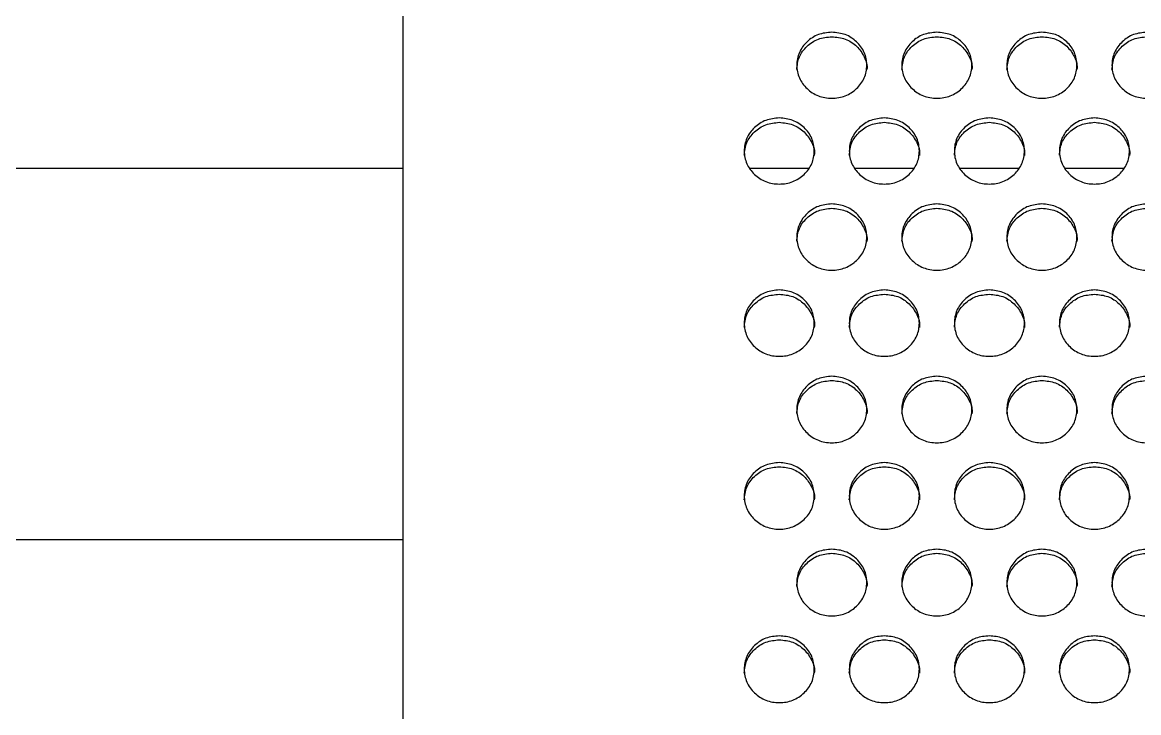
# Model space of a CAD drawing. Header units: millimetres. Extents: x 0.6 to 29.2, y 0.5 to 20.5.
# Drawn here: x 21.052 to 21.902, y 11.532 to 12.058 of the extents above; entities that cross this region are included whole.
import ezdxf

# ---------------------------------------------------------------- set-up
doc = ezdxf.new("R2010")
doc.units = ezdxf.units.MM

msp = doc.modelspace()

# ---------------------------------------------------------------- linework, layer by layer
for p, q in [((21.34135, 12.6673), (21.34135, 10.63898)), ((21.34135, 11.94654), (20.86135, 11.94654)), ((21.65003, 11.94654), (21.606, 11.94654)), ((21.73003, 11.94654), (21.686, 11.94654)), ((21.81003, 11.94654), (21.766, 11.94654)), ((21.89003, 11.94654), (21.846, 11.94654)), ((20.86135, 11.66387), (21.34135, 11.66387))]:
    msp.add_line(p, q)
for points, knots in [([(21.66802, 12.05041), (21.67153, 12.05007), (21.67855, 12.04939), (21.68731, 12.04343), (21.69344, 12.03523), (21.6953, 12.0253), (21.69344, 12.01537), (21.68731, 12.00711), (21.67855, 12.00133), (21.66802, 11.99957), (21.65748, 12.00133), (21.64872, 12.00711), (21.64259, 12.01538), (21.64073, 12.02529), (21.64259, 12.03523), (21.64872, 12.04343), (21.65748, 12.04941), (21.66451, 12.05008), (21.66802, 12.05041)], [0, 0, 0, 0, 0.062529, 0.12499, 0.187438, 0.249997, 0.312448, 0.375004, 0.437457, 0.500009, 0.562453, 0.625017, 0.687461, 0.750021, 0.812472, 0.875029, 0.937564, 1, 1, 1, 1]), ([(21.64135, 12.02196), (21.64171, 12.02526), (21.64243, 12.03187), (21.64877, 12.04006), (21.65747, 12.04603), (21.6645, 12.0467), (21.66802, 12.04703)], [0, 0, 0, 0, 0.249421, 0.499742, 0.750043, 1, 1, 1, 1]), ([(21.66802, 12.04703), (21.67152, 12.04669), (21.67853, 12.04601), (21.6874, 12.04004), (21.69313, 12.0319), (21.69536, 12.02515), (21.69468, 12.02192), (21.69468, 12.02192)], [0, 0, 0, 0, 0.250097, 0.49987, 0.749516, 0.999558, 1, 1, 1, 1]), ([(21.74802, 12.05041), (21.75153, 12.05007), (21.75855, 12.04939), (21.76731, 12.04343), (21.77344, 12.03523), (21.7753, 12.0253), (21.77344, 12.01537), (21.76731, 12.00711), (21.75855, 12.00133), (21.74802, 11.99957), (21.73748, 12.00133), (21.72872, 12.00711), (21.72259, 12.01538), (21.72073, 12.02529), (21.72259, 12.03523), (21.72872, 12.04343), (21.73748, 12.04941), (21.74451, 12.05008), (21.74802, 12.05041)], [0, 0, 0, 0, 0.062529, 0.12499, 0.187436, 0.249996, 0.312448, 0.375003, 0.437454, 0.500008, 0.562452, 0.625014, 0.687459, 0.750019, 0.81247, 0.875027, 0.937564, 1, 1, 1, 1]), ([(21.72135, 12.02196), (21.72171, 12.02526), (21.72243, 12.03187), (21.72877, 12.04006), (21.73747, 12.04603), (21.7445, 12.0467), (21.74802, 12.04703)], [0, 0, 0, 0, 0.2494181, 0.4997375, 0.7500444, 1, 1, 1, 1]), ([(21.74802, 12.04703), (21.75152, 12.04669), (21.75853, 12.04601), (21.7674, 12.04004), (21.77313, 12.0319), (21.77536, 12.02515), (21.77468, 12.02192), (21.77468, 12.02192)], [0, 0, 0, 0, 0.2500974, 0.4998714, 0.749513, 0.9995576, 1, 1, 1, 1]), ([(21.82802, 12.05041), (21.83153, 12.05007), (21.83855, 12.04939), (21.84731, 12.04343), (21.85344, 12.03523), (21.8553, 12.0253), (21.85344, 12.01537), (21.84731, 12.00711), (21.83855, 12.00133), (21.82802, 11.99957), (21.81748, 12.00133), (21.80872, 12.00711), (21.80259, 12.01538), (21.80073, 12.02529), (21.80259, 12.03523), (21.80872, 12.04343), (21.81748, 12.04941), (21.82451, 12.05008), (21.82802, 12.05041)], [0, 0, 0, 0, 0.062527, 0.124988, 0.187436, 0.249995, 0.312446, 0.375002, 0.437455, 0.500006, 0.562451, 0.625015, 0.687459, 0.750019, 0.81247, 0.875026, 0.937562, 1, 1, 1, 1]), ([(21.80135, 12.02196), (21.80171, 12.02526), (21.80243, 12.03187), (21.80877, 12.04006), (21.81747, 12.04603), (21.8245, 12.0467), (21.82802, 12.04703)], [0, 0, 0, 0, 0.249419, 0.499738, 0.750036, 1, 1, 1, 1]), ([(21.82802, 12.04703), (21.83152, 12.04669), (21.83853, 12.04601), (21.84739, 12.04005), (21.85316, 12.0319), (21.85528, 12.02516), (21.85468, 12.02192), (21.85468, 12.02192)], [0, 0, 0, 0, 0.25009, 0.499866, 0.749515, 0.999559, 1, 1, 1, 1]), ([(21.90802, 12.05041), (21.91153, 12.05007), (21.91855, 12.04939), (21.92731, 12.04343), (21.93344, 12.03523), (21.9353, 12.0253), (21.93344, 12.01537), (21.92731, 12.00711), (21.91855, 12.00133), (21.90802, 11.99957), (21.89748, 12.00133), (21.88872, 12.00711), (21.88259, 12.01538), (21.88073, 12.02529), (21.88259, 12.03523), (21.88872, 12.04343), (21.89748, 12.04941), (21.90451, 12.05008), (21.90802, 12.05041)], [0, 0, 0, 0, 0.062529, 0.12499, 0.187438, 0.249996, 0.312448, 0.375003, 0.437456, 0.500007, 0.562451, 0.625015, 0.68746, 0.75002, 0.81247, 0.875027, 0.937564, 1, 1, 1, 1]), ([(21.88135, 12.02196), (21.88171, 12.02526), (21.88243, 12.03187), (21.88877, 12.04006), (21.89747, 12.04603), (21.9045, 12.0467), (21.90802, 12.04703)], [0, 0, 0, 0, 0.2494181, 0.4997375, 0.7500444, 1, 1, 1, 1]), ([(21.62802, 11.98512), (21.63153, 11.98478), (21.63855, 11.98409), (21.64731, 11.97812), (21.65344, 11.96991), (21.6553, 11.95996), (21.65344, 11.95002), (21.64731, 11.94174), (21.63855, 11.93595), (21.62802, 11.93419), (21.61748, 11.93595), (21.60872, 11.94174), (21.60259, 11.95002), (21.60073, 11.95995), (21.60259, 11.96991), (21.60872, 11.97812), (21.61748, 11.98411), (21.62451, 11.98478), (21.62802, 11.98512)], [0, 0, 0, 0, 0.062529, 0.124991, 0.187438, 0.249997, 0.312449, 0.375003, 0.437457, 0.50001, 0.562452, 0.625016, 0.687461, 0.75002, 0.81247, 0.875027, 0.937564, 1, 1, 1, 1]), ([(21.60135, 11.95667), (21.60171, 11.95997), (21.60243, 11.96659), (21.60877, 11.9748), (21.61747, 11.98078), (21.6245, 11.98145), (21.62802, 11.98179)], [0, 0, 0, 0, 0.2494211, 0.4997393, 0.7500446, 1, 1, 1, 1]), ([(21.62802, 11.98179), (21.63152, 11.98145), (21.63853, 11.98077), (21.64739, 11.97479), (21.65313, 11.96663), (21.65535, 11.95986), (21.65468, 11.95663), (21.65468, 11.95662)], [0, 0, 0, 0, 0.250096, 0.499871, 0.749514, 0.999553, 1, 1, 1, 1]), ([(21.70802, 11.98512), (21.71153, 11.98478), (21.71855, 11.98409), (21.72731, 11.97812), (21.73344, 11.96991), (21.7353, 11.95996), (21.73344, 11.95002), (21.72731, 11.94174), (21.71855, 11.93595), (21.70802, 11.93419), (21.69748, 11.93595), (21.68872, 11.94174), (21.68259, 11.95002), (21.68073, 11.95995), (21.68259, 11.96991), (21.68872, 11.97812), (21.69748, 11.98411), (21.70451, 11.98478), (21.70802, 11.98512)], [0, 0, 0, 0, 0.062527, 0.124988, 0.187435, 0.249995, 0.312447, 0.375003, 0.437456, 0.500007, 0.562452, 0.625016, 0.68746, 0.750019, 0.812469, 0.875027, 0.937562, 1, 1, 1, 1]), ([(21.68135, 11.95667), (21.68171, 11.95997), (21.68243, 11.96659), (21.68877, 11.9748), (21.69747, 11.98078), (21.7045, 11.98145), (21.70802, 11.98179)], [0, 0, 0, 0, 0.249422, 0.499739, 0.750036, 1, 1, 1, 1]), ([(21.70802, 11.98179), (21.71152, 11.98145), (21.71853, 11.98077), (21.72739, 11.97479), (21.73313, 11.96663), (21.73535, 11.95986), (21.73468, 11.95663), (21.73468, 11.95662)], [0, 0, 0, 0, 0.250089, 0.499865, 0.749511, 0.999553, 1, 1, 1, 1]), ([(21.78802, 11.98512), (21.79153, 11.98478), (21.79855, 11.98409), (21.80731, 11.97812), (21.81344, 11.96991), (21.8153, 11.95996), (21.81344, 11.95002), (21.80731, 11.94174), (21.79855, 11.93595), (21.78802, 11.93419), (21.77748, 11.93595), (21.76872, 11.94174), (21.76259, 11.95002), (21.76073, 11.95995), (21.76259, 11.96991), (21.76872, 11.97812), (21.77748, 11.98411), (21.78451, 11.98478), (21.78802, 11.98512)], [0, 0, 0, 0, 0.0625293, 0.1249908, 0.1874376, 0.2499968, 0.3124486, 0.3750042, 0.4374577, 0.5000086, 0.562453, 0.6250171, 0.687461, 0.7500204, 0.8124704, 0.8750289, 0.9375638, 1, 1, 1, 1]), ([(21.76135, 11.95667), (21.76171, 11.95997), (21.76243, 11.9666), (21.76877, 11.9748), (21.77747, 11.98078), (21.7845, 11.98145), (21.78802, 11.98179)], [0, 0, 0, 0, 0.249422, 0.499746, 0.750044, 1, 1, 1, 1]), ([(21.78802, 11.98179), (21.79152, 11.98145), (21.79853, 11.98077), (21.80739, 11.97479), (21.81313, 11.96663), (21.81535, 11.95986), (21.81468, 11.95663), (21.81468, 11.95662)], [0, 0, 0, 0, 0.250096, 0.499871, 0.749514, 0.999553, 1, 1, 1, 1]), ([(21.86802, 11.98512), (21.87153, 11.98478), (21.87855, 11.98409), (21.88731, 11.97812), (21.89344, 11.96991), (21.8953, 11.95996), (21.89344, 11.95002), (21.88731, 11.94174), (21.87855, 11.93595), (21.86802, 11.93419), (21.85748, 11.93595), (21.84872, 11.94174), (21.84259, 11.95002), (21.84073, 11.95995), (21.84259, 11.96991), (21.84872, 11.97812), (21.85748, 11.98411), (21.86451, 11.98478), (21.86802, 11.98512)], [0, 0, 0, 0, 0.062527, 0.12499, 0.187436, 0.249996, 0.312448, 0.375003, 0.437455, 0.500008, 0.562453, 0.625015, 0.68746, 0.750019, 0.81247, 0.875027, 0.937564, 1, 1, 1, 1]), ([(21.84135, 11.95667), (21.84171, 11.95997), (21.84243, 11.96659), (21.84877, 11.9748), (21.85747, 11.98078), (21.8645, 11.98145), (21.86802, 11.98179)], [0, 0, 0, 0, 0.2494211, 0.4997393, 0.7500446, 1, 1, 1, 1]), ([(21.86802, 11.98179), (21.87152, 11.98145), (21.87853, 11.98077), (21.88739, 11.97479), (21.89313, 11.96663), (21.89535, 11.95986), (21.89468, 11.95663), (21.89468, 11.95662)], [0, 0, 0, 0, 0.250088, 0.499872, 0.749511, 0.999553, 1, 1, 1, 1]), ([(21.66802, 11.91961), (21.67153, 11.91927), (21.67855, 11.91858), (21.68731, 11.9126), (21.69344, 11.90437), (21.6953, 11.8944), (21.69344, 11.88444), (21.68731, 11.87615), (21.67855, 11.87035), (21.66802, 11.86858), (21.65748, 11.87035), (21.64872, 11.87615), (21.64259, 11.88444), (21.64073, 11.8944), (21.64259, 11.90437), (21.64872, 11.9126), (21.65748, 11.9186), (21.66451, 11.91927), (21.66802, 11.91961)], [0, 0, 0, 0, 0.062529, 0.124991, 0.187438, 0.249996, 0.312448, 0.375005, 0.437458, 0.500009, 0.562453, 0.625017, 0.687461, 0.750021, 0.812471, 0.875029, 0.937564, 1, 1, 1, 1]), ([(21.74802, 11.91961), (21.75153, 11.91927), (21.75855, 11.91858), (21.76731, 11.9126), (21.77344, 11.90437), (21.7753, 11.8944), (21.77344, 11.88444), (21.76731, 11.87615), (21.75855, 11.87035), (21.74802, 11.86858), (21.73748, 11.87035), (21.72872, 11.87615), (21.72259, 11.88444), (21.72073, 11.8944), (21.72259, 11.90437), (21.72872, 11.9126), (21.73748, 11.9186), (21.74451, 11.91927), (21.74802, 11.91961)], [0, 0, 0, 0, 0.062529, 0.124991, 0.187436, 0.249995, 0.312447, 0.375004, 0.437455, 0.500008, 0.562452, 0.625014, 0.68746, 0.750019, 0.812469, 0.875027, 0.937564, 1, 1, 1, 1]), ([(21.82802, 11.91961), (21.83153, 11.91927), (21.83855, 11.91858), (21.84731, 11.9126), (21.85344, 11.90437), (21.8553, 11.8944), (21.85344, 11.88444), (21.84731, 11.87615), (21.83855, 11.87035), (21.82802, 11.86858), (21.81748, 11.87035), (21.80872, 11.87615), (21.80259, 11.88444), (21.80073, 11.8944), (21.80259, 11.90437), (21.80872, 11.9126), (21.81748, 11.9186), (21.82451, 11.91927), (21.82802, 11.91961)], [0, 0, 0, 0, 0.062527, 0.124989, 0.187435, 0.249994, 0.312445, 0.375002, 0.437455, 0.500006, 0.56245, 0.625014, 0.687459, 0.750019, 0.812469, 0.875026, 0.937562, 1, 1, 1, 1]), ([(21.90802, 11.91961), (21.91153, 11.91927), (21.91855, 11.91858), (21.92731, 11.9126), (21.93344, 11.90437), (21.9353, 11.8944), (21.93344, 11.88444), (21.92731, 11.87615), (21.91855, 11.87035), (21.90802, 11.86858), (21.89748, 11.87035), (21.88872, 11.87615), (21.88259, 11.88444), (21.88073, 11.8944), (21.88259, 11.90437), (21.88872, 11.9126), (21.89748, 11.9186), (21.90451, 11.91927), (21.90802, 11.91961)], [0, 0, 0, 0, 0.062529, 0.124991, 0.187437, 0.249996, 0.312448, 0.375003, 0.437456, 0.500007, 0.562451, 0.625015, 0.687461, 0.75002, 0.812469, 0.875027, 0.937564, 1, 1, 1, 1]), ([(21.64135, 11.89116), (21.64171, 11.89447), (21.64243, 11.90111), (21.64877, 11.90932), (21.65747, 11.91532), (21.6645, 11.91599), (21.66802, 11.91633)], [0, 0, 0, 0, 0.249421, 0.499742, 0.750043, 1, 1, 1, 1]), ([(21.66802, 11.91633), (21.67152, 11.91599), (21.67853, 11.9153), (21.6874, 11.90931), (21.69313, 11.90115), (21.69536, 11.89435), (21.69468, 11.89112), (21.69468, 11.89112)], [0, 0, 0, 0, 0.250098, 0.499869, 0.749515, 0.999558, 1, 1, 1, 1]), ([(21.72135, 11.89116), (21.72171, 11.89447), (21.72243, 11.90111), (21.72877, 11.90932), (21.73747, 11.91532), (21.7445, 11.91599), (21.74802, 11.91633)], [0, 0, 0, 0, 0.249418, 0.499737, 0.750044, 1, 1, 1, 1]), ([(21.74802, 11.91633), (21.75152, 11.91599), (21.75853, 11.9153), (21.7674, 11.90931), (21.77313, 11.90115), (21.77536, 11.89435), (21.77468, 11.89112), (21.77468, 11.89112)], [0, 0, 0, 0, 0.250099, 0.49987, 0.749512, 0.999558, 1, 1, 1, 1]), ([(21.80135, 11.89116), (21.80171, 11.89447), (21.80243, 11.90111), (21.80877, 11.90932), (21.81747, 11.91532), (21.8245, 11.91599), (21.82802, 11.91633)], [0, 0, 0, 0, 0.249419, 0.499737, 0.750036, 1, 1, 1, 1]), ([(21.82802, 11.91633), (21.83152, 11.91599), (21.83853, 11.9153), (21.84739, 11.90931), (21.85316, 11.90114), (21.85528, 11.89436), (21.85468, 11.89112), (21.85468, 11.89112)], [0, 0, 0, 0, 0.250091, 0.499865, 0.749514, 0.999559, 1, 1, 1, 1]), ([(21.88135, 11.89116), (21.88171, 11.89447), (21.88243, 11.90111), (21.88877, 11.90932), (21.89747, 11.91532), (21.9045, 11.91599), (21.90802, 11.91633)], [0, 0, 0, 0, 0.249418, 0.499737, 0.750044, 1, 1, 1, 1]), ([(21.62802, 11.85408), (21.63153, 11.85373), (21.63855, 11.85305), (21.64731, 11.84705), (21.65344, 11.83881), (21.6553, 11.82882), (21.65344, 11.81885), (21.64731, 11.81054), (21.63855, 11.80473), (21.62802, 11.80296), (21.61748, 11.80473), (21.60872, 11.81054), (21.60259, 11.81885), (21.60073, 11.82882), (21.60259, 11.83881), (21.60872, 11.84705), (21.61748, 11.85307), (21.62451, 11.85374), (21.62802, 11.85408)], [0, 0, 0, 0, 0.062529, 0.124991, 0.187437, 0.249996, 0.312449, 0.375003, 0.437456, 0.500009, 0.562451, 0.625015, 0.687461, 0.75002, 0.81247, 0.875027, 0.937564, 1, 1, 1, 1]), ([(21.60135, 11.82563), (21.60171, 11.82895), (21.60243, 11.8356), (21.60877, 11.84383), (21.61747, 11.84984), (21.6245, 11.85051), (21.62802, 11.85084)], [0, 0, 0, 0, 0.249416, 0.499738, 0.750045, 1, 1, 1, 1]), ([(21.62802, 11.85084), (21.63152, 11.8505), (21.63853, 11.84982), (21.64739, 11.84382), (21.65313, 11.83563), (21.65535, 11.82884), (21.65468, 11.82559), (21.65468, 11.82559)], [0, 0, 0, 0, 0.250097, 0.49987, 0.749517, 0.999555, 1, 1, 1, 1]), ([(21.70802, 11.85408), (21.71153, 11.85373), (21.71855, 11.85305), (21.72731, 11.84705), (21.73344, 11.83881), (21.7353, 11.82882), (21.73344, 11.81885), (21.72731, 11.81054), (21.71855, 11.80473), (21.70802, 11.80296), (21.69748, 11.80473), (21.68872, 11.81054), (21.68259, 11.81885), (21.68073, 11.82882), (21.68259, 11.83881), (21.68872, 11.84705), (21.69748, 11.85307), (21.70451, 11.85374), (21.70802, 11.85408)], [0, 0, 0, 0, 0.062527, 0.124989, 0.187435, 0.249995, 0.312447, 0.375003, 0.437456, 0.500007, 0.562451, 0.625015, 0.687459, 0.750019, 0.812469, 0.875026, 0.937562, 1, 1, 1, 1]), ([(21.68135, 11.82563), (21.68171, 11.82895), (21.68243, 11.8356), (21.68877, 11.84383), (21.69747, 11.84984), (21.7045, 11.85051), (21.70802, 11.85084)], [0, 0, 0, 0, 0.249417, 0.499739, 0.750036, 1, 1, 1, 1]), ([(21.70802, 11.85084), (21.71152, 11.8505), (21.71853, 11.84982), (21.72739, 11.84382), (21.73313, 11.83563), (21.73535, 11.82884), (21.73468, 11.82559), (21.73468, 11.82559)], [0, 0, 0, 0, 0.250089, 0.499865, 0.749513, 0.999555, 1, 1, 1, 1]), ([(21.78802, 11.85408), (21.79153, 11.85373), (21.79855, 11.85305), (21.80731, 11.84705), (21.81344, 11.83881), (21.8153, 11.82882), (21.81344, 11.81885), (21.80731, 11.81054), (21.79855, 11.80473), (21.78802, 11.80296), (21.77748, 11.80473), (21.76872, 11.81054), (21.76259, 11.81885), (21.76073, 11.82882), (21.76259, 11.83881), (21.76872, 11.84705), (21.77748, 11.85307), (21.78451, 11.85374), (21.78802, 11.85408)], [0, 0, 0, 0, 0.062529, 0.124991, 0.187437, 0.249996, 0.312448, 0.375004, 0.437457, 0.500008, 0.562452, 0.625017, 0.687461, 0.75002, 0.81247, 0.875029, 0.937564, 1, 1, 1, 1]), ([(21.76135, 11.82563), (21.76171, 11.82895), (21.76243, 11.8356), (21.76877, 11.84383), (21.77747, 11.84984), (21.7845, 11.85051), (21.78802, 11.85084)], [0, 0, 0, 0, 0.249417, 0.499745, 0.750044, 1, 1, 1, 1]), ([(21.78802, 11.85084), (21.79152, 11.8505), (21.79853, 11.84982), (21.80739, 11.84382), (21.81313, 11.83563), (21.81535, 11.82884), (21.81468, 11.82559), (21.81468, 11.82559)], [0, 0, 0, 0, 0.250097, 0.49987, 0.749517, 0.999555, 1, 1, 1, 1]), ([(21.86802, 11.85408), (21.87153, 11.85373), (21.87855, 11.85305), (21.88731, 11.84705), (21.89344, 11.83881), (21.8953, 11.82882), (21.89344, 11.81885), (21.88731, 11.81054), (21.87855, 11.80473), (21.86802, 11.80296), (21.85748, 11.80473), (21.84872, 11.81054), (21.84259, 11.81885), (21.84073, 11.82882), (21.84259, 11.83881), (21.84872, 11.84705), (21.85748, 11.85307), (21.86451, 11.85374), (21.86802, 11.85408)], [0, 0, 0, 0, 0.062527, 0.124991, 0.187436, 0.249995, 0.312448, 0.375003, 0.437455, 0.500008, 0.562452, 0.625014, 0.68746, 0.750019, 0.812469, 0.875027, 0.937564, 1, 1, 1, 1]), ([(21.84135, 11.82563), (21.84171, 11.82895), (21.84243, 11.8356), (21.84877, 11.84383), (21.85747, 11.84984), (21.8645, 11.85051), (21.86802, 11.85084)], [0, 0, 0, 0, 0.249416, 0.499738, 0.750045, 1, 1, 1, 1]), ([(21.86802, 11.85084), (21.87152, 11.8505), (21.87853, 11.84982), (21.88739, 11.84382), (21.89313, 11.83563), (21.89535, 11.82884), (21.89468, 11.82559), (21.89468, 11.82559)], [0, 0, 0, 0, 0.250089, 0.499871, 0.749514, 0.999555, 1, 1, 1, 1]), ([(21.66802, 11.78833), (21.67153, 11.78799), (21.67855, 11.7873), (21.68731, 11.78129), (21.69344, 11.77303), (21.6953, 11.76303), (21.69344, 11.75304), (21.68731, 11.74472), (21.67855, 11.7389), (21.66802, 11.73713), (21.65748, 11.73889), (21.64872, 11.74472), (21.64259, 11.75304), (21.64073, 11.76303), (21.64259, 11.77304), (21.64872, 11.7813), (21.65748, 11.78732), (21.66451, 11.78799), (21.66802, 11.78833)], [0, 0, 0, 0, 0.0625294, 0.1249911, 0.1874382, 0.2499962, 0.3124476, 0.3750037, 0.4374572, 0.5000083, 0.5624526, 0.6250172, 0.6874606, 0.750021, 0.8124718, 0.8750289, 0.937564, 1, 1, 1, 1]), ([(21.64135, 11.75989), (21.64171, 11.76321), (21.64243, 11.76987), (21.64877, 11.77812), (21.65747, 11.78414), (21.6645, 11.78481), (21.66802, 11.78515)], [0, 0, 0, 0, 0.249421, 0.499744, 0.750044, 1, 1, 1, 1]), ([(21.66802, 11.78515), (21.67152, 11.7848), (21.67853, 11.78412), (21.68739, 11.77811), (21.69313, 11.76991), (21.69535, 11.76309), (21.69468, 11.75985), (21.69468, 11.75985)], [0, 0, 0, 0, 0.2500962, 0.4998704, 0.7495147, 0.9995547, 1, 1, 1, 1]), ([(21.74802, 11.78833), (21.75153, 11.78799), (21.75855, 11.7873), (21.76731, 11.78129), (21.77344, 11.77303), (21.7753, 11.76303), (21.77344, 11.75304), (21.76731, 11.74472), (21.75855, 11.7389), (21.74802, 11.73713), (21.73748, 11.73889), (21.72872, 11.74472), (21.72259, 11.75304), (21.72073, 11.76303), (21.72259, 11.77304), (21.72872, 11.7813), (21.73748, 11.78732), (21.74451, 11.78799), (21.74802, 11.78833)], [0, 0, 0, 0, 0.0625293, 0.124991, 0.1874367, 0.249995, 0.3124467, 0.3750027, 0.4374542, 0.5000076, 0.5624518, 0.6250143, 0.687459, 0.7500194, 0.8124701, 0.8750271, 0.937564, 1, 1, 1, 1]), ([(21.72135, 11.75989), (21.72171, 11.76321), (21.72243, 11.76987), (21.72877, 11.77812), (21.73747, 11.78414), (21.7445, 11.78481), (21.74802, 11.78515)], [0, 0, 0, 0, 0.249418, 0.499739, 0.750045, 1, 1, 1, 1]), ([(21.74802, 11.78515), (21.75152, 11.7848), (21.75853, 11.78412), (21.76739, 11.77811), (21.77313, 11.76991), (21.77535, 11.76309), (21.77468, 11.75985), (21.77468, 11.75985)], [0, 0, 0, 0, 0.250097, 0.499872, 0.749512, 0.999555, 1, 1, 1, 1]), ([(21.82802, 11.78833), (21.83153, 11.78799), (21.83855, 11.7873), (21.84731, 11.78129), (21.85344, 11.77303), (21.8553, 11.76303), (21.85344, 11.75304), (21.84731, 11.74472), (21.83855, 11.7389), (21.82802, 11.73713), (21.81748, 11.73889), (21.80872, 11.74472), (21.80259, 11.75304), (21.80073, 11.76303), (21.80259, 11.77304), (21.80872, 11.7813), (21.81748, 11.78732), (21.82451, 11.78799), (21.82802, 11.78833)], [0, 0, 0, 0, 0.062527, 0.124989, 0.187436, 0.249994, 0.312445, 0.375001, 0.437455, 0.500006, 0.56245, 0.625015, 0.687458, 0.750019, 0.812469, 0.875027, 0.937562, 1, 1, 1, 1]), ([(21.80135, 11.75989), (21.80171, 11.76321), (21.80243, 11.76987), (21.80877, 11.77812), (21.81747, 11.78414), (21.8245, 11.78481), (21.82802, 11.78515)], [0, 0, 0, 0, 0.249419, 0.499739, 0.750037, 1, 1, 1, 1]), ([(21.82802, 11.78515), (21.83152, 11.7848), (21.83853, 11.78412), (21.84739, 11.77811), (21.85316, 11.7699), (21.85528, 11.76311), (21.85468, 11.75985), (21.85468, 11.75985)], [0, 0, 0, 0, 0.25009, 0.499867, 0.749514, 0.999556, 1, 1, 1, 1]), ([(21.90802, 11.78833), (21.91153, 11.78799), (21.91855, 11.7873), (21.92731, 11.78129), (21.93344, 11.77303), (21.9353, 11.76303), (21.93344, 11.75304), (21.92731, 11.74472), (21.91855, 11.7389), (21.90802, 11.73713), (21.89748, 11.73889), (21.88872, 11.74472), (21.88259, 11.75304), (21.88073, 11.76303), (21.88259, 11.77304), (21.88872, 11.7813), (21.89748, 11.78732), (21.90451, 11.78799), (21.90802, 11.78833)], [0, 0, 0, 0, 0.062529, 0.124991, 0.187438, 0.249996, 0.312448, 0.375002, 0.437456, 0.500007, 0.562451, 0.625015, 0.68746, 0.75002, 0.81247, 0.875027, 0.937564, 1, 1, 1, 1]), ([(21.88135, 11.75989), (21.88171, 11.76321), (21.88243, 11.76987), (21.88877, 11.77812), (21.89747, 11.78414), (21.9045, 11.78481), (21.90802, 11.78515)], [0, 0, 0, 0, 0.249418, 0.499739, 0.750045, 1, 1, 1, 1]), ([(21.62802, 11.72257), (21.63153, 11.72222), (21.63855, 11.72153), (21.64731, 11.71552), (21.65344, 11.70724), (21.6553, 11.69722), (21.65344, 11.68721), (21.64731, 11.67888), (21.63855, 11.67305), (21.62802, 11.67127), (21.61748, 11.67305), (21.60872, 11.67888), (21.60259, 11.68722), (21.60073, 11.69722), (21.60259, 11.70725), (21.60872, 11.71552), (21.61748, 11.72155), (21.62451, 11.72223), (21.62802, 11.72257)], [0, 0, 0, 0, 0.0625294, 0.1249908, 0.1874379, 0.2499966, 0.3124485, 0.3750032, 0.4374561, 0.5000094, 0.5624512, 0.625015, 0.687461, 0.7500204, 0.8124695, 0.8750274, 0.9375639, 1, 1, 1, 1]), ([(21.70802, 11.72257), (21.71153, 11.72222), (21.71855, 11.72153), (21.72731, 11.71552), (21.73344, 11.70724), (21.7353, 11.69722), (21.73344, 11.68721), (21.72731, 11.67888), (21.71855, 11.67305), (21.70802, 11.67127), (21.69748, 11.67305), (21.68872, 11.67888), (21.68259, 11.68722), (21.68073, 11.69722), (21.68259, 11.70725), (21.68872, 11.71552), (21.69748, 11.72155), (21.70451, 11.72223), (21.70802, 11.72257)], [0, 0, 0, 0, 0.062527, 0.124989, 0.187436, 0.249995, 0.312447, 0.375003, 0.437456, 0.500007, 0.562451, 0.625015, 0.68746, 0.750019, 0.812469, 0.875027, 0.937561, 1, 1, 1, 1]), ([(21.78802, 11.72257), (21.79153, 11.72222), (21.79855, 11.72153), (21.80731, 11.71552), (21.81344, 11.70724), (21.8153, 11.69722), (21.81344, 11.68721), (21.80731, 11.67888), (21.79855, 11.67305), (21.78802, 11.67127), (21.77748, 11.67305), (21.76872, 11.67888), (21.76259, 11.68722), (21.76073, 11.69722), (21.76259, 11.70725), (21.76872, 11.71552), (21.77748, 11.72155), (21.78451, 11.72223), (21.78802, 11.72257)], [0, 0, 0, 0, 0.062529, 0.124991, 0.187438, 0.249997, 0.312448, 0.375004, 0.437457, 0.500008, 0.562452, 0.625016, 0.687461, 0.750021, 0.81247, 0.875029, 0.937564, 1, 1, 1, 1]), ([(21.86802, 11.72257), (21.87153, 11.72222), (21.87855, 11.72153), (21.88731, 11.71552), (21.89344, 11.70724), (21.8953, 11.69722), (21.89344, 11.68721), (21.88731, 11.67888), (21.87855, 11.67305), (21.86802, 11.67127), (21.85748, 11.67305), (21.84872, 11.67888), (21.84259, 11.68722), (21.84073, 11.69722), (21.84259, 11.70725), (21.84872, 11.71552), (21.85748, 11.72155), (21.86451, 11.72223), (21.86802, 11.72257)], [0, 0, 0, 0, 0.062527, 0.12499, 0.187436, 0.249995, 0.312447, 0.375003, 0.437455, 0.500008, 0.562452, 0.625014, 0.68746, 0.75002, 0.812469, 0.875027, 0.937564, 1, 1, 1, 1]), ([(21.60135, 11.69413), (21.60171, 11.69746), (21.60243, 11.70413), (21.60877, 11.71239), (21.61747, 11.71842), (21.6245, 11.7191), (21.62802, 11.71943)], [0, 0, 0, 0, 0.249418, 0.499738, 0.750044, 1, 1, 1, 1]), ([(21.62802, 11.71943), (21.63152, 11.71909), (21.63853, 11.7184), (21.64739, 11.71238), (21.65313, 11.70417), (21.65535, 11.69734), (21.65468, 11.6941), (21.65468, 11.69409)], [0, 0, 0, 0, 0.250097, 0.49987, 0.749516, 0.999555, 1, 1, 1, 1]), ([(21.68135, 11.69413), (21.68171, 11.69746), (21.68243, 11.70413), (21.68877, 11.71239), (21.69747, 11.71842), (21.7045, 11.7191), (21.70802, 11.71943)], [0, 0, 0, 0, 0.249419, 0.499738, 0.750036, 1, 1, 1, 1]), ([(21.70802, 11.71943), (21.71152, 11.71909), (21.71853, 11.7184), (21.72739, 11.71238), (21.73313, 11.70417), (21.73535, 11.69734), (21.73468, 11.6941), (21.73468, 11.69409)], [0, 0, 0, 0, 0.25009, 0.499865, 0.749513, 0.999555, 1, 1, 1, 1]), ([(21.76135, 11.69413), (21.76171, 11.69746), (21.76243, 11.70413), (21.76877, 11.71239), (21.77747, 11.71842), (21.7845, 11.7191), (21.78802, 11.71943)], [0, 0, 0, 0, 0.249419, 0.499745, 0.750043, 1, 1, 1, 1]), ([(21.78802, 11.71943), (21.79152, 11.71909), (21.79853, 11.7184), (21.80739, 11.71238), (21.81313, 11.70417), (21.81535, 11.69734), (21.81468, 11.6941), (21.81468, 11.69409)], [0, 0, 0, 0, 0.250097, 0.49987, 0.749516, 0.999555, 1, 1, 1, 1]), ([(21.84135, 11.69413), (21.84171, 11.69746), (21.84243, 11.70413), (21.84877, 11.71239), (21.85747, 11.71842), (21.8645, 11.7191), (21.86802, 11.71943)], [0, 0, 0, 0, 0.249418, 0.499738, 0.750044, 1, 1, 1, 1]), ([(21.86802, 11.71943), (21.87152, 11.71909), (21.87853, 11.7184), (21.8874, 11.71238), (21.89313, 11.70417), (21.89535, 11.69734), (21.89468, 11.6941), (21.89468, 11.69409)], [0, 0, 0, 0, 0.2500892, 0.4998715, 0.7495133, 0.9995554, 1, 1, 1, 1]), ([(21.66802, 11.65659), (21.67153, 11.65625), (21.67855, 11.65556), (21.68731, 11.64953), (21.69344, 11.64124), (21.6953, 11.63121), (21.69344, 11.62118), (21.68731, 11.61283), (21.67855, 11.60699), (21.66802, 11.60521), (21.65748, 11.60699), (21.64872, 11.61283), (21.64259, 11.62118), (21.64073, 11.6312), (21.64259, 11.64125), (21.64872, 11.64953), (21.65748, 11.65558), (21.66451, 11.65625), (21.66802, 11.65659)], [0, 0, 0, 0, 0.062529, 0.124991, 0.187438, 0.249997, 0.312449, 0.375004, 0.437458, 0.500009, 0.562453, 0.625017, 0.687461, 0.75002, 0.812471, 0.875029, 0.937564, 1, 1, 1, 1]), ([(21.74802, 11.65659), (21.75153, 11.65625), (21.75855, 11.65556), (21.76731, 11.64953), (21.77344, 11.64124), (21.7753, 11.63121), (21.77344, 11.62118), (21.76731, 11.61283), (21.75855, 11.60699), (21.74802, 11.60521), (21.73748, 11.60699), (21.72872, 11.61283), (21.72259, 11.62118), (21.72073, 11.6312), (21.72259, 11.64125), (21.72872, 11.64953), (21.73748, 11.65558), (21.74451, 11.65625), (21.74802, 11.65659)], [0, 0, 0, 0, 0.062529, 0.124991, 0.187437, 0.249996, 0.312448, 0.375003, 0.437455, 0.500008, 0.562452, 0.625014, 0.68746, 0.750019, 0.812469, 0.875027, 0.937564, 1, 1, 1, 1]), ([(21.82802, 11.65659), (21.83153, 11.65625), (21.83855, 11.65556), (21.84731, 11.64953), (21.85344, 11.64124), (21.8553, 11.63121), (21.85344, 11.62118), (21.84731, 11.61283), (21.83855, 11.60699), (21.82802, 11.60521), (21.81748, 11.60699), (21.80872, 11.61283), (21.80259, 11.62118), (21.80073, 11.6312), (21.80259, 11.64125), (21.80872, 11.64953), (21.81748, 11.65558), (21.82451, 11.65625), (21.82802, 11.65659)], [0, 0, 0, 0, 0.062527, 0.124989, 0.187436, 0.249994, 0.312446, 0.375002, 0.437455, 0.500006, 0.56245, 0.625015, 0.687459, 0.750018, 0.812469, 0.875027, 0.937562, 1, 1, 1, 1]), ([(21.90802, 11.65659), (21.91153, 11.65625), (21.91855, 11.65556), (21.92731, 11.64953), (21.93344, 11.64124), (21.9353, 11.63121), (21.93344, 11.62118), (21.92731, 11.61283), (21.91855, 11.60699), (21.90802, 11.60521), (21.89748, 11.60699), (21.88872, 11.61283), (21.88259, 11.62118), (21.88073, 11.6312), (21.88259, 11.64125), (21.88872, 11.64953), (21.89748, 11.65558), (21.90451, 11.65625), (21.90802, 11.65659)], [0, 0, 0, 0, 0.062529, 0.124991, 0.187438, 0.249996, 0.312449, 0.375003, 0.437456, 0.500007, 0.562451, 0.625015, 0.687461, 0.750019, 0.812469, 0.875027, 0.937564, 1, 1, 1, 1]), ([(21.64135, 11.62816), (21.64171, 11.6315), (21.64243, 11.63818), (21.64877, 11.64646), (21.65747, 11.6525), (21.6645, 11.65317), (21.66802, 11.65351)], [0, 0, 0, 0, 0.249422, 0.499744, 0.750044, 1, 1, 1, 1]), ([(21.66802, 11.65351), (21.67152, 11.65316), (21.67853, 11.65248), (21.68739, 11.64644), (21.69313, 11.63822), (21.69535, 11.63138), (21.69468, 11.62813), (21.69468, 11.62812)], [0, 0, 0, 0, 0.250097, 0.499871, 0.749517, 0.999556, 1, 1, 1, 1]), ([(21.72135, 11.62816), (21.72171, 11.6315), (21.72243, 11.63818), (21.72877, 11.64646), (21.73747, 11.6525), (21.7445, 11.65317), (21.74802, 11.65351)], [0, 0, 0, 0, 0.249419, 0.499739, 0.750045, 1, 1, 1, 1]), ([(21.74802, 11.65351), (21.75152, 11.65316), (21.75853, 11.65248), (21.7674, 11.64644), (21.77313, 11.63822), (21.77535, 11.63138), (21.77468, 11.62813), (21.77468, 11.62812)], [0, 0, 0, 0, 0.250097, 0.499872, 0.749514, 0.999556, 1, 1, 1, 1]), ([(21.80135, 11.62816), (21.80171, 11.6315), (21.80243, 11.63818), (21.80877, 11.64646), (21.81747, 11.6525), (21.8245, 11.65317), (21.82802, 11.65351)], [0, 0, 0, 0, 0.24942, 0.49974, 0.750037, 1, 1, 1, 1]), ([(21.82802, 11.65351), (21.83152, 11.65316), (21.83853, 11.65248), (21.84739, 11.64644), (21.85316, 11.63821), (21.85528, 11.63139), (21.85468, 11.62813), (21.85468, 11.62812)], [0, 0, 0, 0, 0.25009, 0.499867, 0.749516, 0.999558, 1, 1, 1, 1]), ([(21.88135, 11.62816), (21.88171, 11.6315), (21.88243, 11.63818), (21.88877, 11.64646), (21.89747, 11.6525), (21.9045, 11.65317), (21.90802, 11.65351)], [0, 0, 0, 0, 0.249419, 0.499739, 0.750045, 1, 1, 1, 1]), ([(21.62802, 11.5906), (21.63153, 11.59026), (21.63855, 11.58957), (21.64731, 11.58353), (21.65344, 11.57523), (21.6553, 11.56518), (21.65344, 11.55513), (21.64731, 11.54677), (21.63855, 11.54092), (21.62802, 11.53914), (21.61748, 11.54092), (21.60872, 11.54677), (21.60259, 11.55514), (21.60073, 11.56517), (21.60259, 11.57523), (21.60872, 11.58353), (21.61748, 11.58959), (21.62451, 11.59027), (21.62802, 11.5906)], [0, 0, 0, 0, 0.0625293, 0.1249911, 0.1874383, 0.2499962, 0.3124481, 0.3750028, 0.4374561, 0.5000093, 0.5624511, 0.6250152, 0.6874603, 0.7500194, 0.8124692, 0.8750271, 0.9375639, 1, 1, 1, 1]), ([(21.60135, 11.56218), (21.60171, 11.56552), (21.60243, 11.57222), (21.60877, 11.58051), (21.61747, 11.58656), (21.6245, 11.58723), (21.62802, 11.58757)], [0, 0, 0, 0, 0.249418, 0.499737, 0.750044, 1, 1, 1, 1]), ([(21.62802, 11.58757), (21.63152, 11.58723), (21.63853, 11.58654), (21.6474, 11.58049), (21.65313, 11.57225), (21.65536, 11.5654), (21.65468, 11.56215), (21.65468, 11.56214)], [0, 0, 0, 0, 0.2500969, 0.4998717, 0.7495151, 0.9995569, 1, 1, 1, 1]), ([(21.70802, 11.5906), (21.71153, 11.59026), (21.71855, 11.58957), (21.72731, 11.58353), (21.73344, 11.57523), (21.7353, 11.56518), (21.73344, 11.55513), (21.72731, 11.54677), (21.71855, 11.54092), (21.70802, 11.53914), (21.69748, 11.54092), (21.68872, 11.54677), (21.68259, 11.55514), (21.68073, 11.56517), (21.68259, 11.57523), (21.68872, 11.58353), (21.69748, 11.58959), (21.70451, 11.59027), (21.70802, 11.5906)], [0, 0, 0, 0, 0.062527, 0.124989, 0.187436, 0.249994, 0.312446, 0.375003, 0.437456, 0.500007, 0.562451, 0.625015, 0.687459, 0.750018, 0.812469, 0.875027, 0.937562, 1, 1, 1, 1]), ([(21.68135, 11.56218), (21.68171, 11.56552), (21.68243, 11.57222), (21.68877, 11.58051), (21.69747, 11.58656), (21.7045, 11.58723), (21.70802, 11.58757)], [0, 0, 0, 0, 0.249419, 0.499737, 0.750035, 1, 1, 1, 1]), ([(21.70802, 11.58757), (21.71152, 11.58723), (21.71853, 11.58654), (21.72739, 11.58049), (21.73313, 11.57225), (21.73536, 11.5654), (21.73468, 11.56215), (21.73468, 11.56214)], [0, 0, 0, 0, 0.2500894, 0.4998661, 0.7495115, 0.9995568, 1, 1, 1, 1]), ([(21.78802, 11.5906), (21.79153, 11.59026), (21.79855, 11.58957), (21.80731, 11.58353), (21.81344, 11.57523), (21.8153, 11.56518), (21.81344, 11.55513), (21.80731, 11.54677), (21.79855, 11.54092), (21.78802, 11.53914), (21.77748, 11.54092), (21.76872, 11.54677), (21.76259, 11.55514), (21.76073, 11.56517), (21.76259, 11.57523), (21.76872, 11.58353), (21.77748, 11.58959), (21.78451, 11.59027), (21.78802, 11.5906)], [0, 0, 0, 0, 0.0625293, 0.1249911, 0.1874385, 0.2499964, 0.3124479, 0.375004, 0.4374572, 0.5000082, 0.5624524, 0.6250164, 0.6874603, 0.7500199, 0.8124697, 0.875029, 0.9375639, 1, 1, 1, 1]), ([(21.76135, 11.56218), (21.76171, 11.56552), (21.76243, 11.57222), (21.76877, 11.58051), (21.77747, 11.58656), (21.7845, 11.58723), (21.78802, 11.58757)], [0, 0, 0, 0, 0.2494189, 0.4997433, 0.7500431, 1, 1, 1, 1]), ([(21.78802, 11.58757), (21.79152, 11.58723), (21.79853, 11.58654), (21.8074, 11.58049), (21.81313, 11.57225), (21.81535, 11.5654), (21.81468, 11.56215), (21.81468, 11.56214)], [0, 0, 0, 0, 0.2500969, 0.4998717, 0.7495151, 0.9995569, 1, 1, 1, 1]), ([(21.86802, 11.5906), (21.87153, 11.59026), (21.87855, 11.58957), (21.88731, 11.58353), (21.89344, 11.57523), (21.8953, 11.56518), (21.89344, 11.55513), (21.88731, 11.54677), (21.87855, 11.54092), (21.86802, 11.53914), (21.85748, 11.54092), (21.84872, 11.54677), (21.84259, 11.55514), (21.84073, 11.56517), (21.84259, 11.57523), (21.84872, 11.58353), (21.85748, 11.58959), (21.86451, 11.59027), (21.86802, 11.5906)], [0, 0, 0, 0, 0.062527, 0.1249908, 0.1874368, 0.2499951, 0.3124471, 0.3750032, 0.4374544, 0.5000077, 0.5624519, 0.625014, 0.6874592, 0.7500188, 0.8124691, 0.8750271, 0.9375639, 1, 1, 1, 1]), ([(21.84135, 11.56218), (21.84171, 11.56552), (21.84243, 11.57222), (21.84877, 11.58051), (21.85747, 11.58656), (21.8645, 11.58723), (21.86802, 11.58757)], [0, 0, 0, 0, 0.249418, 0.499737, 0.750044, 1, 1, 1, 1]), ([(21.86802, 11.58757), (21.87152, 11.58723), (21.87853, 11.58654), (21.8874, 11.58049), (21.89313, 11.57225), (21.89536, 11.5654), (21.89468, 11.56215), (21.89468, 11.56214)], [0, 0, 0, 0, 0.250089, 0.499873, 0.749512, 0.999557, 1, 1, 1, 1])]:
    msp.add_open_spline(points, degree=3, knots=knots)

doc.saveas('drawing.dxf')
